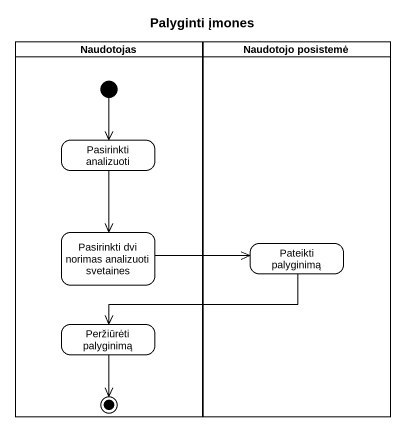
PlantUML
@startuml
title Palyginti įmones
hide empty description
state Naudotojas <<partition>> {
  state "Pasirinkti analizuoti" as Pasirinkti_analizuoti
  state "Pasirinkti dvi norimas analizuoti svetaines" as Pasirinkti_dvi_norimas
  state "Peržiūrėti palyginimą" as Peržiūrėti_palyginimą
  [*] --> Pasirinkti_analizuoti
  Peržiūrėti_palyginimą --> [*]
}
state "Naudotojo posistemė" as Naudotojo_posistemė <<partition>> {
  state "Pateikti palyginimą" as Pateikti_palyginimą
}
Pasirinkti_analizuoti --> Pasirinkti_dvi_norimas
Pasirinkti_dvi_norimas -right-> Pateikti_palyginimą
Pateikti_palyginimą -left-> Peržiūrėti_palyginimą
@enduml
